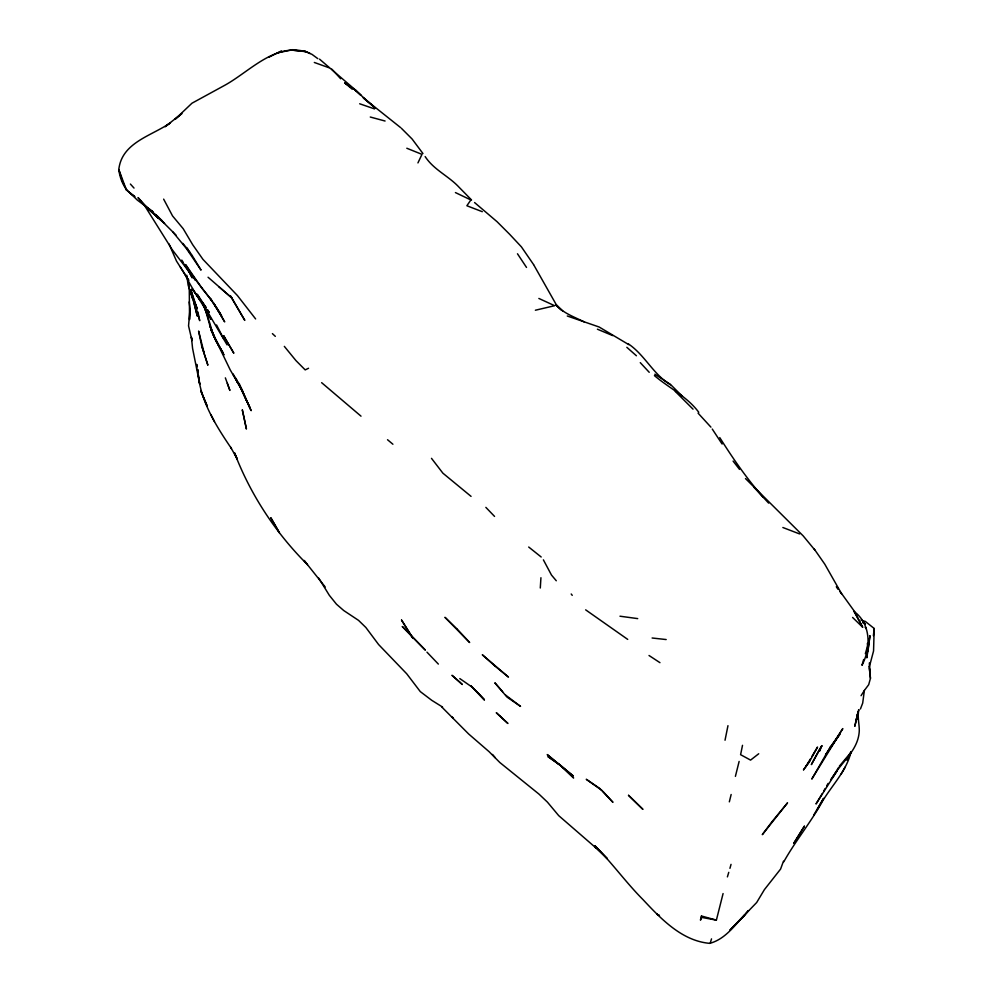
<?xml version="1.0" encoding="UTF-8"?>
<svg xmlns="http://www.w3.org/2000/svg" width="993" height="993" viewBox="0 0 993 993"><rect width="100%" height="100%" fill="white"/><g stroke="black" fill="none" stroke-linecap="round" stroke-linejoin="round"><path stroke-width="1.49" d="M860.919 620.116L865.337 621.432L874.2 628.495L873.555 650.974L869.309 666.986M189.204 301.946L190.035 308.798L189.551 319.485L189.266 288.293M540.291 588.017L540.937 577.727M190.035 308.798L188.546 325.878L191.984 340.574M869.384 666.514L870.451 678.318L868.689 684.698L864.369 690.458L862.694 703.094L860.435 708.977M873.393 635.681L874.2 628.495M819.784 750.77L821.832 745.706L811.343 764.61L818.89 750.596L819.784 750.77L820.044 748.995M858.883 709.784C857.182 716.797 859.392 723.823 859.28 730.873C858.3 750.596 841.443 761.768 832.494 777.631L838.588 767.477M725.027 740.232L727.968 725.684M742.516 745.321L740.592 754.68L750.571 760.104L758.714 753.761M857.964 712.055L854.812 726.305L858.66 709.809M857.518 714.625L856.239 720.521L858.113 712.291M716.387 920.114L701.455 916.005L701.666 917.408L716.387 920.114L723.078 893.563M701.455 916.005L700.45 920.163L701.666 917.408M739.127 761.432L735.403 776.365M729.334 801.847L731.146 794.499M729.942 868.329L731.034 864.369M863.662 659.489L861.974 665.322C871.06 647.97 871.122 623.877 854.005 611.415L862.619 627.191L852.602 617.46M865.35 653.667L868.316 643.464L866.839 657.862L869.967 635.632L868.006 650.812L867.373 643.402M727.397 876.893L728.763 872.338M710.305 942.94L711.522 938.869M783.465 861.204L780.585 869.074L764.424 889.604L756.678 902.513L729.88 930.267L744.949 914.59C734.559 925.563 725.089 939.279 709.734 943.35C681.98 940.979 661.115 918.947 642.992 899.608C626.024 882.591 611.973 862.83 594.906 845.775L607.319 858.684L595.105 847.277M851.013 751.962L847.079 759.993L851.013 751.962C846.545 770.841 832.258 784.966 822.502 801.214C810.822 822.353 795.53 840.786 783.75 861.85M417.941 162.914L421.975 154.362L406.807 148.242M849.04 755.971L851.125 752.111M809.568 761.42L803.536 769.811L809.568 761.42L817.549 747.071L811.976 756.318M816.581 810.71L823.631 798.298L813.689 815.166M822.328 793.494L816.023 803.97L836.838 771.201L830.607 779.728M823.768 790.974L825.22 788.454M826.66 785.922L828.1 783.403M841.021 774.255L845.217 767.043M818.89 750.596L821.832 745.706M805.608 766.869L810.387 758.95M861.068 695.696L864.369 690.458M850.951 752.371L839.346 766.211M741.833 918.24L748.523 910.581L745.42 914.056M174.979 119.346L191.972 103.21L224.182 85.609C249.417 71.918 274.18 42.984 305.534 51.636L291.098 50.022L305.484 51.437L311.951 54.342L317.797 58.637M175.128 119.334L181.905 113.487L165.111 126.719L170.486 122.735C151.495 136.041 121.791 142.347 118.8 169.555C120.153 180.441 125.118 191.177 134.986 196.639M268.855 57.234L281.54 50.842M308.562 368.254L305.186 369.892L295.926 360.571L284.333 346.383M535.376 310.226L554.653 305.707L538.851 298.446M277.457 52.877L293.059 49.65M652.116 638.002L666.179 639.554M619.98 616.206L637.705 618.614M370.277 117.025L385.085 121.022M567.276 315.997L599.077 326.982L628.867 344.67M359.677 103.781L374.56 108.907M314.322 62.472L329.006 67.735M782.856 527.506L799.601 533.936M482.3 211.695L466.871 205.75L470.856 199.953L455.427 192.58M597.401 329.192L612.693 335.597M862.731 622.648L865.437 623.852L862.793 622.263M305.484 51.437L310.064 53.523M584.356 321.943C574.376 317.003 563.18 313.217 555.695 304.566L561.119 309.841M659.426 915.459L656.758 914.143L659.402 915.633M654.424 375.615C669.17 388.139 687.044 396.505 698.787 412.306M442.568 707.066L431.769 700.326L420.287 691.6L406.72 673.788L378.594 644.531L365.846 627.464L358.535 620.364L343.752 610.546L336.466 604.203L329.316 595.303L318.753 578.137M152.612 211.546L137.282 200.065L129.413 192.419L134.005 195.844M152.686 211.596L146.778 207.798L164.602 223.4M654.846 374.2L670.461 384.415L682.39 396.306M649.012 655.492L659.948 662.666M352.155 89.159L344.844 83.002L356.388 90.785L361.005 95.353L354.464 89.444L375.069 107.889M344.844 83.002L356.388 90.785L319.523 59.133M585.659 609.851L627.713 639.393M459.796 678.579L472.507 687.379L484.385 699.842L470.943 685.84L484.385 699.842M400.378 127.414L363.252 97.835L374.808 107.753M321.633 382.677L361.005 416.166M471.054 496.376L442.89 473.177L431.496 458.344M126.421 190.035L118.8 169.555L122.809 182.364L126.421 190.035L131.448 194.045M528.698 547.031L541.185 556.999M628.209 343.777C644.829 354.911 653.158 374.311 670.461 384.775M474.567 202.547L497.071 221.712L509.632 234.274L521.412 246.872L533.539 264.523M387.531 439.725L392.905 444.243M218.721 286.642L231.766 297.888L244.799 320.367L230.314 295.765L231.766 297.888L208.058 277.233M162.343 221.414L143.824 204.881L138.015 197.582L148.64 209.126L143.824 204.881L163.46 222.395M626.831 347.314L636.414 355.767M562.82 311.169L556.192 304.541L533.638 264.684M161.933 220.558L155.231 214.339L176.133 235.229M272.405 333.623L275.334 336.354M601.957 790.44L586.267 779.282L599.76 788.454L612.954 802.332L602.925 791.359M693.04 409.166L675.252 391.391M745.495 478.564L803.188 535.897L814.93 550.11M441.848 707.066L468.634 733.964L489.077 751.664L499.827 762.512L538.976 794.102L547.404 802.108L558.711 815.638L595.887 847.861M438.347 664.081L426.953 652.14M401.184 128.085L412.07 138.97L422.944 153.53M471.551 199.965L459.076 187.255C448.588 175.947 433.718 169.803 425.153 156.571M156.844 215.481L162.591 221.439M485.862 507.373L494.551 516.41M149.521 209.101L157.85 217.864L152.376 211.534M640.274 362.644L649.223 372.301M753.91 487.253L763.369 497.456M698.079 413.15L710.914 427.139M331.861 69.162L340.661 78.757M130.393 184.053L134.018 188.074M768.632 503.116C749.889 483.256 734.323 460.628 719.751 437.59M172.683 231.828L186.212 248.262L201.045 270.108L191.587 254.556L182.886 243.397M502.657 691.736L494.849 682.812L507.038 697.098L520.543 706.395L505.586 695.075M255.623 318.939L237.401 295.529L202.944 259.359L192.704 244.75L183.184 228.7L172.546 215.928L163.646 199.134M556.279 580.768L551.475 575.046L543.382 559.841M325.22 587L304.094 560.424L307.507 564.669C275.682 532.956 250.596 494.911 234.522 452.845L237.352 459.275L230.711 447.272L231.431 448.526C216.288 426.196 201.02 402.078 198.215 374.684M492.503 754.457L495.296 757.783M733.095 461.087L739.512 469.379M571.198 594L572.241 595.353M838.129 588.961L836.354 586.627L838.055 589.01M187.59 249.305L189.986 252.458M839.805 591.356L841.555 593.702L824.786 564.185L814.136 548.893M186.659 247.518L188.322 249.851M206.023 307.706L202.584 302.778L205.874 307.607M187.652 268.942L192.121 277.692L187.652 268.942L195.609 280.386L172.223 249.702L144.469 205.402M840.786 592.449L854.365 611.266L862.619 627.191M207.512 310.015L209.151 312.423M205.899 307.296L197.148 294.176L227.112 344.906M517.477 253.774L526.513 267.427M712.254 429.038L722.122 444.057M184.475 264.126L186.138 266.707M180.366 267.08L188.782 280.423L176.493 261.06L169.009 243.93M223.239 352.875L218.336 345.241L210.653 329.105L216.524 341.977L210.106 326.436L204.397 306.117L208.915 320.391M207.512 309.779L209.151 312.348M181.793 260.092L183.345 262.586M184.897 265.094L189.539 272.578L187.888 268.507M185.368 275.011C192.605 290.527 203.106 304.019 211 319.274L206.383 310.064M223.71 335.907L233.727 353.036L223.71 335.907L224.753 337.682M223.475 338.414L216.536 324.947M210.864 414.59L214.451 421.541M239.114 383.36L251.142 410.668L240.753 387.717L232.983 374.013L243.31 392.62L240.753 387.717L250.373 408.756L237.799 382.057L240.393 387.344L230.215 369.892L215.506 339.42L223.934 354.948L212.986 334.194L209.337 321.682M235.875 378.221L237.501 382.28L236.086 378.668M197.21 308.811L192.505 296.957L197.235 315.886L192.505 296.957L196.937 308.215L190.78 289.596L199.717 320.665L197.88 311.901M202.709 303.088L206.407 312.882L203.428 304.23M227.31 383.31L229.892 390.435L225.349 377.861M201.691 345.912L207.81 364.977L201.691 345.912L198.6 331.054L204.148 353.024M190.83 292.575L192.716 298.955L188.111 285.09L186.771 275.235M192.021 339.916L191.413 337.223L192.568 348.32L199.767 384.254L198.439 375.379M197.111 366.504L196.726 364.406L197.123 367.1M197.992 373.244L197.669 370.178M197.557 369.458L197.93 372.474L197.632 369.446M869.409 668.277L870.451 678.318M188.955 284.159L189.167 287.076M869.359 662.927L869.632 671.33M830.272 747.034L811.802 779.083L842.809 728.589L825.518 755.04L839.929 734.162L830.272 747.034M804.367 826.226L793.792 843.293L804.367 826.226M771.921 821.807L762.301 834.666L787.536 802.853L771.921 821.807M561.07 765.764L547.925 756.567L559.258 764.61L547.217 754.556L573.172 775.893L560.524 765.516L573.631 777.966L561.07 765.764M495.346 666.353L482.3 654.759L508.466 677.089L495.346 666.353M460.094 682.464L451.976 675.29L462.316 684.512L460.094 682.464M642.769 809.208L628.532 795.331L642.769 809.208M500.373 716.474L496.277 712.701L507.919 723.487L500.373 716.474M425.19 649.956L402.376 626.595L425.19 649.956M457.376 629.363L444.951 617.311L469.652 642.533L457.376 629.363M453.019 717.939L452.46 717.306L453.019 717.939M202.051 288.367L185.778 264.821C196.018 283.067 211.509 297.565 221.588 315.898L210.218 298.347L212.08 300.941L202.051 288.367M200.598 300.755L192.27 288.876L200.598 300.755M412.976 638.338L401.557 620.116L412.976 638.338M279.381 532.707L270.915 517.936L279.381 532.707M218.957 311.963L213.507 303.064L224.691 321.881L218.957 311.963M866.107 628.581L865.387 627.241L866.107 628.581M215.456 339.78L210.106 326.436L215.456 339.78M207.301 406.36L200.685 390.597L207.301 406.36M243.806 416.626L242.292 409.799L246.425 429.05L243.806 416.626"/></g></svg>
